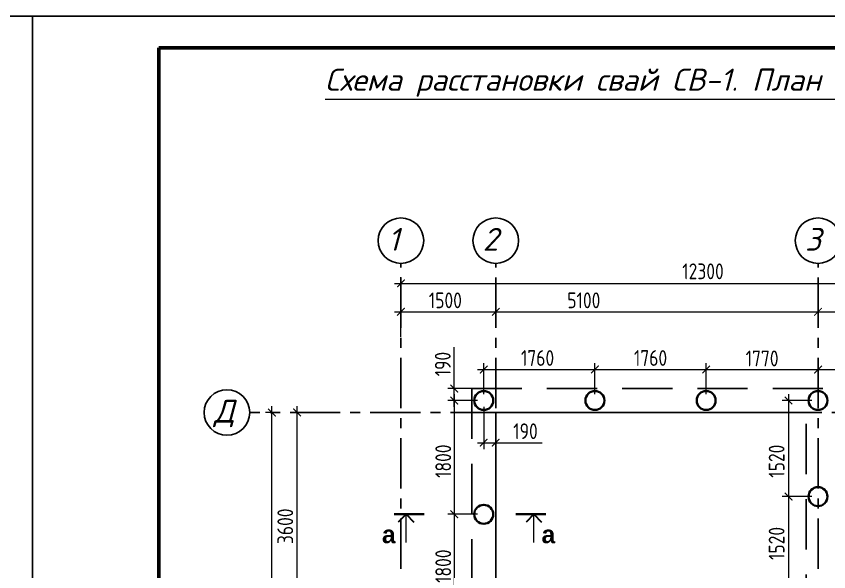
# Model space of a CAD drawing. Extents: x -12289450 to -10763036, y -7834513 to -6150123.
# Drawn here: x -11225289 to -11212431, y -7813600 to -7804813 of the extents above; entities that cross this region are included whole.
import ezdxf

# ---------------------------------------------------------------- set-up
doc = ezdxf.new("R2010")
doc.units = 0
doc.header["$LTSCALE"] = 25
doc.header["$PDMODE"] = 35
doc.linetypes.add('CENTER', pattern=[50.8, 31.75, -6.35, 6.35, -6.35])
doc.linetypes.add('HIDDEN2', pattern=[4.7625, 3.175, -1.5875])
doc.layers.get('DefPoints').update_dxf_attribs({"color": 10, "lineweight": 30})
for name, color, linetype in [('001-ПЕРЕГОРОДКИ', 5, 'Continuous'), ('005-РАЗМЕРЫ', 252, 'Continuous'), ('014-ОСИ', 251, 'CENTER'), ('Annotation - Text', 7, 'Continuous'), ('Текст', 7, 'Continuous')]:
    doc.layers.add(name, color=color, linetype=linetype)
for name, color, linetype, lineweight in [('СТЕНЫ', 5, 'Continuous', 40), ('Текст AMS', 7, 'Continuous', 9), ('фундаменты', 52, 'Continuous', 35)]:
    doc.layers.add(name, color=color, linetype=linetype, lineweight=lineweight)
doc.styles.add('gismo', font='isocpeui.ttf')
doc.styles.add('GOST 2.304', font='cs_gost2304.shx')
doc.styles.add('Isocpeur', font='isocpeui.ttf')
doc.styles.add('СГЕНЕРИР_СТИЛЬ_1', font='arialbd.ttf')
doc.dimstyles.new('1', dxfattribs={"dimscale": 100, "dimtxt": 2.5, "dimasz": 1.2, "dimexe": 1, "dimexo": 1, "dimgap": 0.5, "dimtad": 1, "dimdec": 0, "dimzin": 0, "dimdsep": 46, "dimtxsty": 'GOST 2.304', "dimblk": 'ARCHTICK', "dimcen": 0.09, "dimdle": 1, "dimclrd": 256, "dimclre": 256, "dimclrt": 7, "dimadec": 0, "dimazin": 0, "dimtfac": 1, "dimtdec": 0, "dimtmove": 0, "dimatfit": 3, "dimldrblk": 'ARCHTICK', "dimfxl": 0, "dimtolj": 1, "dimtzin": 0, "dimlwd": 5, "dimlwe": 5, "dimarcsym": 0})

# ---------------------------------------------------------------- blocks, each defined once
blk = doc.blocks.new('_ArchTick')
at = {"color": 0, "linetype": 'ByBlock', "const_width": 0.15}
blk.add_lwpolyline([(-0.5, -0.5), (0.5, 0.5)], dxfattribs=at)
blk = doc.blocks.new('*D1330')
at = {"layer": '005-РАЗМЕРЫ', "lineweight": 5, "transparency": 16777216}
for p, q in [((-11217701, -7809557), (-11217701, -7809388)), ((-11212601, -7809557), (-11212601, -7809388)), ((-11217801, -7809488), (-11212501, -7809488))]:
    blk.add_line(p, q, dxfattribs=at)
at = {"layer": 'DefPoints', "color": 0, "transparency": 16777216}
for p in [(-11212601, -7809488), (-11217701, -7809657), (-11212601, -7809657)]:
    blk.add_point(p, dxfattribs=at)
at = {"layer": '005-РАЗМЕРЫ', "lineweight": 5, "transparency": 16777216, "xscale": 120, "yscale": 120, "zscale": 120, "rotation": 180}
blk.add_blockref('_ArchTick', (-11217701, -7809488), dxfattribs=at)
at = {"layer": '005-РАЗМЕРЫ', "lineweight": 5, "transparency": 16777216, "xscale": 120, "yscale": 120, "zscale": 120}
blk.add_blockref('_ArchTick', (-11212601, -7809488), dxfattribs=at)
at = {"layer": '005-РАЗМЕРЫ', "color": 7, "transparency": 16777216, "insert": (-11216307, -7809307), "char_height": 250, "attachment_point": 5, "style": 'GOST 2.304'}
blk.add_mtext('\\A1;5100', dxfattribs=at)
blk = doc.blocks.new('*D1331')
at = {"layer": '005-РАЗМЕРЫ', "lineweight": 5, "transparency": 16777216}
for p, q in [((-11219201, -7809884), (-11219201, -7808938)), ((-11206901, -7809695), (-11206901, -7808938)), ((-11219301, -7809038), (-11206801, -7809038))]:
    blk.add_line(p, q, dxfattribs=at)
at = {"layer": 'DefPoints', "color": 0, "transparency": 16777216}
for p in [(-11206901, -7809038), (-11206901, -7809795), (-11219201, -7809984)]:
    blk.add_point(p, dxfattribs=at)
at = {"layer": '005-РАЗМЕРЫ', "lineweight": 5, "transparency": 16777216, "xscale": 120, "yscale": 120, "zscale": 120, "rotation": 180}
blk.add_blockref('_ArchTick', (-11219201, -7809038), dxfattribs=at)
at = {"layer": '005-РАЗМЕРЫ', "lineweight": 5, "transparency": 16777216, "xscale": 120, "yscale": 120, "zscale": 120}
blk.add_blockref('_ArchTick', (-11206901, -7809038), dxfattribs=at)
at = {"layer": '005-РАЗМЕРЫ', "color": 7, "transparency": 16777216, "insert": (-11214421, -7808848), "char_height": 250, "attachment_point": 5, "style": 'GOST 2.304'}
blk.add_mtext('\\A1;12300', dxfattribs=at)
blk = doc.blocks.new('*D1332')
at = {"layer": '005-РАЗМЕРЫ', "lineweight": 5, "transparency": 16777216}
for p, q in [((-11219201, -7809557), (-11219201, -7809388)), ((-11217701, -7809557), (-11217701, -7809388)), ((-11219301, -7809488), (-11217601, -7809488))]:
    blk.add_line(p, q, dxfattribs=at)
at = {"layer": 'DefPoints', "color": 0, "transparency": 16777216}
for p in [(-11217701, -7809488), (-11219201, -7809657), (-11217701, -7809657)]:
    blk.add_point(p, dxfattribs=at)
at = {"layer": '005-РАЗМЕРЫ', "lineweight": 5, "transparency": 16777216, "xscale": 120, "yscale": 120, "zscale": 120, "rotation": 180}
blk.add_blockref('_ArchTick', (-11219201, -7809488), dxfattribs=at)
at = {"layer": '005-РАЗМЕРЫ', "lineweight": 5, "transparency": 16777216, "xscale": 120, "yscale": 120, "zscale": 120}
blk.add_blockref('_ArchTick', (-11217701, -7809488), dxfattribs=at)
at = {"layer": '005-РАЗМЕРЫ', "color": 7, "transparency": 16777216, "insert": (-11218498, -7809307), "char_height": 250, "attachment_point": 5, "style": 'GOST 2.304'}
blk.add_mtext('\\A1;1500', dxfattribs=at)
blk = doc.blocks.new('*D1333')
at = {"layer": '005-РАЗМЕРЫ', "lineweight": 5, "transparency": 16777216}
for p, q in [((-11212601, -7809557), (-11212601, -7809388)), ((-11208401, -7809557), (-11208401, -7809388)), ((-11212701, -7809488), (-11208301, -7809488))]:
    blk.add_line(p, q, dxfattribs=at)
at = {"layer": 'DefPoints', "color": 0, "transparency": 16777216}
for p in [(-11208401, -7809488), (-11212601, -7809657), (-11208401, -7809657)]:
    blk.add_point(p, dxfattribs=at)
at = {"layer": '005-РАЗМЕРЫ', "lineweight": 5, "transparency": 16777216, "xscale": 120, "yscale": 120, "zscale": 120, "rotation": 180}
blk.add_blockref('_ArchTick', (-11212601, -7809488), dxfattribs=at)
at = {"layer": '005-РАЗМЕРЫ', "lineweight": 5, "transparency": 16777216, "xscale": 120, "yscale": 120, "zscale": 120}
blk.add_blockref('_ArchTick', (-11208401, -7809488), dxfattribs=at)
at = {"layer": '005-РАЗМЕРЫ', "color": 7, "transparency": 16777216, "insert": (-11210597, -7809303), "char_height": 250, "attachment_point": 5, "style": 'GOST 2.304'}
blk.add_mtext('\\A1;4200', dxfattribs=at)
blk = doc.blocks.new('*D1336')
at = {"layer": '005-РАЗМЕРЫ', "lineweight": 5, "transparency": 16777216}
for p, q in [((-11221214, -7811081), (-11221342, -7811081)), ((-11221242, -7821681), (-11221242, -7810981)), ((-11221267, -7821581), (-11221342, -7821581))]:
    blk.add_line(p, q, dxfattribs=at)
at = {"layer": 'DefPoints', "color": 0, "transparency": 16777216}
for p in [(-11221242, -7811081), (-11221114, -7811081), (-11221167, -7821581)]:
    blk.add_point(p, dxfattribs=at)
at = {"layer": '005-РАЗМЕРЫ', "lineweight": 5, "transparency": 16777216, "xscale": 120, "yscale": 120, "zscale": 120}
for p, rotation in [((-11221242, -7811081), 90), ((-11221242, -7821581), 270)]:
    blk.add_blockref('_ArchTick', p, dxfattribs=dict(at, rotation=rotation))
at = {"layer": '005-РАЗМЕРЫ', "color": 7, "transparency": 16777216, "insert": (-11221422, -7817938), "char_height": 250, "attachment_point": 5, "rotation": 90, "style": 'GOST 2.304'}
blk.add_mtext('\\A1;10500', dxfattribs=at)
blk = doc.blocks.new('*D1338')
at = {"layer": '005-РАЗМЕРЫ', "lineweight": 5, "transparency": 16777216}
for p, q in [((-11220745, -7811081), (-11220945, -7811081)), ((-11220845, -7814781), (-11220845, -7810981)), ((-11220794, -7814681), (-11220945, -7814681))]:
    blk.add_line(p, q, dxfattribs=at)
at = {"layer": 'DefPoints', "color": 0, "transparency": 16777216}
for p in [(-11220845, -7811081), (-11220645, -7811081), (-11220694, -7814681)]:
    blk.add_point(p, dxfattribs=at)
at = {"layer": '005-РАЗМЕРЫ', "lineweight": 5, "transparency": 16777216, "xscale": 120, "yscale": 120, "zscale": 120}
for p, rotation in [((-11220845, -7811081), 90), ((-11220845, -7814681), 270)]:
    blk.add_blockref('_ArchTick', p, dxfattribs=dict(at, rotation=rotation))
at = {"layer": '005-РАЗМЕРЫ', "color": 7, "transparency": 16777216, "insert": (-11221032, -7812881), "char_height": 250, "attachment_point": 5, "rotation": 90, "style": 'GOST 2.304'}
blk.add_mtext('\\A1;3600', dxfattribs=at)
blk = doc.blocks.new('*D1357')
at = {"layer": '005-РАЗМЕРЫ', "lineweight": 5, "transparency": 16777216}
for p, q in [((-11218357, -7812591), (-11218357, -7814591)), ((-11217991, -7812691), (-11218457, -7812691)), ((-11217991, -7814491), (-11218457, -7814491))]:
    blk.add_line(p, q, dxfattribs=at)
at = {"layer": 'DefPoints', "color": 0, "transparency": 16777216}
for p in [(-11217891, -7812691), (-11218357, -7814491), (-11217891, -7814491)]:
    blk.add_point(p, dxfattribs=at)
at = {"layer": '005-РАЗМЕРЫ', "lineweight": 5, "transparency": 16777216, "xscale": 120, "yscale": 120, "zscale": 120}
for p, rotation in [((-11218357, -7812691), 90), ((-11218357, -7814491), 270)]:
    blk.add_blockref('_ArchTick', p, dxfattribs=dict(at, rotation=rotation))
at = {"layer": '005-РАЗМЕРЫ', "color": 7, "transparency": 16777216, "insert": (-11218532, -7813512), "char_height": 250, "attachment_point": 5, "rotation": 90, "style": 'GOST 2.304'}
blk.add_mtext('\\A1;1800', dxfattribs=at)
blk = doc.blocks.new('*D1358')
at = {"layer": '005-РАЗМЕРЫ', "lineweight": 5, "transparency": 16777216}
for p, q in [((-11218357, -7810791), (-11218357, -7812791)), ((-11217991, -7810891), (-11218457, -7810891)), ((-11217991, -7812691), (-11218457, -7812691))]:
    blk.add_line(p, q, dxfattribs=at)
at = {"layer": 'DefPoints', "color": 0, "transparency": 16777216}
for p in [(-11217891, -7810891), (-11218357, -7812691), (-11217891, -7812691)]:
    blk.add_point(p, dxfattribs=at)
at = {"layer": '005-РАЗМЕРЫ', "lineweight": 5, "transparency": 16777216, "xscale": 120, "yscale": 120, "zscale": 120}
for p, rotation in [((-11218357, -7810891), 90), ((-11218357, -7812691), 270)]:
    blk.add_blockref('_ArchTick', p, dxfattribs=dict(at, rotation=rotation))
at = {"layer": '005-РАЗМЕРЫ', "color": 7, "transparency": 16777216, "insert": (-11218532, -7811851), "char_height": 250, "attachment_point": 5, "rotation": 90, "style": 'GOST 2.304'}
blk.add_mtext('\\A1;1800', dxfattribs=at)
blk = doc.blocks.new('*D1359')
at = {"layer": '005-РАЗМЕРЫ', "lineweight": 5, "transparency": 16777216}
for p, q in [((-11218357, -7810701), (-11218357, -7810050)), ((-11218000, -7810701), (-11218457, -7810701)), ((-11218357, -7810991), (-11218357, -7810701)), ((-11218000, -7810891), (-11218457, -7810891))]:
    blk.add_line(p, q, dxfattribs=at)
at = {"layer": 'DefPoints', "color": 0, "transparency": 16777216}
for p in [(-11218357, -7810701), (-11217900, -7810701), (-11217900, -7810891)]:
    blk.add_point(p, dxfattribs=at)
at = {"layer": '005-РАЗМЕРЫ', "lineweight": 5, "transparency": 16777216, "xscale": 120, "yscale": 120, "zscale": 120}
for p, rotation in [((-11218357, -7810701), 90), ((-11218357, -7810891), 270)]:
    blk.add_blockref('_ArchTick', p, dxfattribs=dict(at, rotation=rotation))
at = {"layer": '005-РАЗМЕРЫ', "color": 7, "transparency": 16777216, "insert": (-11218539, -7810315), "char_height": 250, "attachment_point": 5, "rotation": 90, "style": 'GOST 2.304'}
blk.add_mtext('\\A1;190', dxfattribs=at)
blk = doc.blocks.new('*D1360')
at = {"layer": '005-РАЗМЕРЫ', "lineweight": 5, "transparency": 16777216}
for p, q in [((-11217891, -7810791), (-11217891, -7810301)), ((-11216131, -7810791), (-11216131, -7810301)), ((-11217991, -7810401), (-11216031, -7810401))]:
    blk.add_line(p, q, dxfattribs=at)
at = {"layer": 'DefPoints', "color": 0, "transparency": 16777216}
for p in [(-11216131, -7810401), (-11217891, -7810891), (-11216131, -7810891)]:
    blk.add_point(p, dxfattribs=at)
at = {"layer": '005-РАЗМЕРЫ', "lineweight": 5, "transparency": 16777216, "xscale": 120, "yscale": 120, "zscale": 120, "rotation": 180}
blk.add_blockref('_ArchTick', (-11217891, -7810401), dxfattribs=at)
at = {"layer": '005-РАЗМЕРЫ', "lineweight": 5, "transparency": 16777216, "xscale": 120, "yscale": 120, "zscale": 120}
blk.add_blockref('_ArchTick', (-11216131, -7810401), dxfattribs=at)
at = {"layer": '005-РАЗМЕРЫ', "color": 7, "transparency": 16777216, "insert": (-11217039, -7810219), "char_height": 250, "attachment_point": 5, "style": 'GOST 2.304'}
blk.add_mtext('\\A1;1760', dxfattribs=at)
blk = doc.blocks.new('*D1361')
at = {"layer": '005-РАЗМЕРЫ', "lineweight": 5, "transparency": 16777216}
for p, q in [((-11216131, -7810791), (-11216131, -7810301)), ((-11214371, -7810791), (-11214371, -7810301)), ((-11216231, -7810401), (-11214271, -7810401))]:
    blk.add_line(p, q, dxfattribs=at)
at = {"layer": 'DefPoints', "color": 0, "transparency": 16777216}
for p in [(-11214371, -7810401), (-11216131, -7810891), (-11214371, -7810891)]:
    blk.add_point(p, dxfattribs=at)
at = {"layer": '005-РАЗМЕРЫ', "lineweight": 5, "transparency": 16777216, "xscale": 120, "yscale": 120, "zscale": 120, "rotation": 180}
blk.add_blockref('_ArchTick', (-11216131, -7810401), dxfattribs=at)
at = {"layer": '005-РАЗМЕРЫ', "lineweight": 5, "transparency": 16777216, "xscale": 120, "yscale": 120, "zscale": 120}
blk.add_blockref('_ArchTick', (-11214371, -7810401), dxfattribs=at)
at = {"layer": '005-РАЗМЕРЫ', "color": 7, "transparency": 16777216, "insert": (-11215251, -7810219), "char_height": 250, "attachment_point": 5, "style": 'GOST 2.304'}
blk.add_mtext('\\A1;1760', dxfattribs=at)
blk = doc.blocks.new('*D1362')
at = {"layer": '005-РАЗМЕРЫ', "lineweight": 5, "transparency": 16777216}
for p, q in [((-11214371, -7810791), (-11214371, -7810301)), ((-11212601, -7810791), (-11212601, -7810301)), ((-11214471, -7810401), (-11212501, -7810401))]:
    blk.add_line(p, q, dxfattribs=at)
at = {"layer": 'DefPoints', "color": 0, "transparency": 16777216}
for p in [(-11212601, -7810401), (-11214371, -7810891), (-11212601, -7810891)]:
    blk.add_point(p, dxfattribs=at)
at = {"layer": '005-РАЗМЕРЫ', "lineweight": 5, "transparency": 16777216, "xscale": 120, "yscale": 120, "zscale": 120, "rotation": 180}
blk.add_blockref('_ArchTick', (-11214371, -7810401), dxfattribs=at)
at = {"layer": '005-РАЗМЕРЫ', "lineweight": 5, "transparency": 16777216, "xscale": 120, "yscale": 120, "zscale": 120}
blk.add_blockref('_ArchTick', (-11212601, -7810401), dxfattribs=at)
at = {"layer": '005-РАЗМЕРЫ', "color": 7, "transparency": 16777216, "insert": (-11213486, -7810226), "char_height": 250, "attachment_point": 5, "style": 'GOST 2.304'}
blk.add_mtext('\\A1;1770', dxfattribs=at)
blk = doc.blocks.new('*D1363')
at = {"layer": '005-РАЗМЕРЫ', "lineweight": 5, "transparency": 16777216}
for p, q in [((-11212601, -7810791), (-11212601, -7810301)), ((-11211131, -7810791), (-11211131, -7810301)), ((-11212701, -7810401), (-11211031, -7810401))]:
    blk.add_line(p, q, dxfattribs=at)
at = {"layer": 'DefPoints', "color": 0, "transparency": 16777216}
for p in [(-11211131, -7810401), (-11212601, -7810891), (-11211131, -7810891)]:
    blk.add_point(p, dxfattribs=at)
at = {"layer": '005-РАЗМЕРЫ', "lineweight": 5, "transparency": 16777216, "xscale": 120, "yscale": 120, "zscale": 120, "rotation": 180}
blk.add_blockref('_ArchTick', (-11212601, -7810401), dxfattribs=at)
at = {"layer": '005-РАЗМЕРЫ', "lineweight": 5, "transparency": 16777216, "xscale": 120, "yscale": 120, "zscale": 120}
blk.add_blockref('_ArchTick', (-11211131, -7810401), dxfattribs=at)
at = {"layer": '005-РАЗМЕРЫ', "color": 7, "transparency": 16777216, "insert": (-11211866, -7810226), "char_height": 250, "attachment_point": 5, "style": 'GOST 2.304'}
blk.add_mtext('\\A1;1470', dxfattribs=at)
blk = doc.blocks.new('*D1368')
at = {"layer": '005-РАЗМЕРЫ', "lineweight": 5, "transparency": 16777216}
for p, q in [((-11217891, -7810991), (-11217891, -7811659)), ((-11217701, -7811181), (-11217701, -7811659)), ((-11217991, -7811559), (-11217701, -7811559)), ((-11217701, -7811559), (-11216964, -7811559))]:
    blk.add_line(p, q, dxfattribs=at)
at = {"layer": 'DefPoints', "color": 0, "transparency": 16777216}
for p in [(-11217891, -7810891), (-11217701, -7811081), (-11217701, -7811559)]:
    blk.add_point(p, dxfattribs=at)
at = {"layer": '005-РАЗМЕРЫ', "lineweight": 5, "transparency": 16777216, "xscale": 120, "yscale": 120, "zscale": 120, "rotation": 180}
blk.add_blockref('_ArchTick', (-11217891, -7811559), dxfattribs=at)
at = {"layer": '005-РАЗМЕРЫ', "lineweight": 5, "transparency": 16777216, "xscale": 120, "yscale": 120, "zscale": 120}
blk.add_blockref('_ArchTick', (-11217701, -7811559), dxfattribs=at)
at = {"layer": '005-РАЗМЕРЫ', "color": 7, "transparency": 16777216, "insert": (-11217230, -7811377), "char_height": 250, "attachment_point": 5, "style": 'GOST 2.304'}
blk.add_mtext('\\A1;190', dxfattribs=at)
blk = doc.blocks.new('*D1369')
at = {"layer": '005-РАЗМЕРЫ', "lineweight": 5, "transparency": 16777216}
for p, q in [((-11213067, -7812311), (-11213067, -7814031)), ((-11212701, -7812411), (-11213167, -7812411)), ((-11212701, -7813931), (-11213167, -7813931))]:
    blk.add_line(p, q, dxfattribs=at)
at = {"layer": 'DefPoints', "color": 0, "transparency": 16777216}
for p in [(-11212601, -7812411), (-11213067, -7813931), (-11212601, -7813931)]:
    blk.add_point(p, dxfattribs=at)
at = {"layer": '005-РАЗМЕРЫ', "lineweight": 5, "transparency": 16777216, "xscale": 120, "yscale": 120, "zscale": 120}
for p, rotation in [((-11213067, -7812411), 90), ((-11213067, -7813931), 270)]:
    blk.add_blockref('_ArchTick', p, dxfattribs=dict(at, rotation=rotation))
at = {"layer": '005-РАЗМЕРЫ', "color": 7, "transparency": 16777216, "insert": (-11213256, -7813152), "char_height": 250, "attachment_point": 5, "rotation": 90, "style": 'GOST 2.304'}
blk.add_mtext('\\A1;1520', dxfattribs=at)
blk = doc.blocks.new('*D1370')
at = {"layer": '005-РАЗМЕРЫ', "lineweight": 5, "transparency": 16777216}
for p, q in [((-11213067, -7810791), (-11213067, -7812511)), ((-11212701, -7810891), (-11213167, -7810891)), ((-11212701, -7812411), (-11213167, -7812411))]:
    blk.add_line(p, q, dxfattribs=at)
at = {"layer": 'DefPoints', "color": 0, "transparency": 16777216}
for p in [(-11212601, -7810891), (-11213067, -7812411), (-11212601, -7812411)]:
    blk.add_point(p, dxfattribs=at)
at = {"layer": '005-РАЗМЕРЫ', "lineweight": 5, "transparency": 16777216, "xscale": 120, "yscale": 120, "zscale": 120}
for p, rotation in [((-11213067, -7810891), 90), ((-11213067, -7812411), 270)]:
    blk.add_blockref('_ArchTick', p, dxfattribs=dict(at, rotation=rotation))
at = {"layer": '005-РАЗМЕРЫ', "color": 7, "transparency": 16777216, "insert": (-11213256, -7811851), "char_height": 250, "attachment_point": 5, "rotation": 90, "style": 'GOST 2.304'}
blk.add_mtext('\\A1;1520', dxfattribs=at)

msp = doc.modelspace()

# ---------------------------------------------------------------- linework, layer by layer
at = {"linetype": 'Continuous', "lineweight": 25, "ltscale": 75, "extrusion": (0, 1, 0), "elevation": -7804813.4}
for points in [[(11225034.2, 0), (11267034, 0)], [(11183034.5, 0), (11225034.2, 0)]]:
    msp.add_lwpolyline(points, dxfattribs=at)
at = {"linetype": 'Continuous', "lineweight": 25, "ltscale": 75, "extrusion": (1, 0, 0), "elevation": -11225034.2}
msp.add_lwpolyline([(-7834505.2, 0), (-7804813.4, 0)], dxfattribs=at)
at = {"linetype": 'Continuous', "lineweight": 60, "ltscale": 75, "extrusion": (0, 1, 0), "elevation": -7805313.3}
msp.add_lwpolyline([(11183543.7, 0), (11223032.7, 0)], dxfattribs=at)
at = {"linetype": 'Continuous', "lineweight": 60, "ltscale": 75, "extrusion": (1, 0, 0), "elevation": -11223032.7}
msp.add_lwpolyline([(-7805313.3, 0), (-7834005.3, 0)], dxfattribs=at)
at = {"layer": '001-ПЕРЕГОРОДКИ', "lineweight": 35, "ltscale": 100}
for points in [[(-11219308.7, -7812690.8), (-11218834, -7812690.8)], [(-11216908.8, -7812690.8), (-11217383.5, -7812690.8)]]:
    msp.add_lwpolyline(points, dxfattribs=at)
at = {"layer": '001-ПЕРЕГОРОДКИ', "lineweight": 18, "ltscale": 100}
for points in [[(-11219119.7, -7813134.6), (-11219119.7, -7812690.8)], [(-11219119.7, -7813134.6), (-11219119.7, -7812690.8)], [(-11217097.9, -7813134.6), (-11217097.9, -7812690.8)], [(-11217097.9, -7813134.6), (-11217097.9, -7812690.8)]]:
    msp.add_lwpolyline(points, dxfattribs=at)
at = {"layer": '014-ОСИ'}
for points in [[(-11219201.1, -7822441.1), (-11219201.1, -7808722.5)], [(-11217701.1, -7822441.1), (-11217701.1, -7808722.5)], [(-11212601.1, -7822441.1), (-11212601.1, -7808722.5)], [(-11210001.9, -7811081.1), (-11221594.7, -7811081.1)]]:
    msp.add_lwpolyline(points, dxfattribs=at)
at = {"layer": 'СТЕНЫ', "color": 4, "linetype": 'HIDDEN2', "lineweight": 25, "ltscale": 10}
msp.add_line((-11218081.1, -7810701.1), (-11206521.1, -7810701.1), dxfattribs=at)
for points in [[(-11218081.1, -7810701.1), (-11218081.1, -7814301.1)], [(-11217701.1, -7811081.1), (-11217701.1, -7814681.1)], [(-11217701.1, -7811081.1), (-11212791.1, -7811081.1)], [(-11212791.1, -7821581.1), (-11212791.1, -7811081.1)]]:
    msp.add_lwpolyline(points, dxfattribs=at)
at = {"layer": 'СТЕНЫ', "color": 5, "lineweight": 30}
for points in [[(-11219119.7, -7812690.8), (-11219243, -7812814.2)], [(-11219119.7, -7812690.8), (-11218996.3, -7812814.2)], [(-11217097.9, -7812690.8), (-11217221.2, -7812814.2)], [(-11217097.9, -7812690.8), (-11216974.5, -7812814.2)]]:
    msp.add_lwpolyline(points, dxfattribs=at)
at = {"layer": 'Текст'}
for centre in [(-11219201.1, -7808362.5), (-11217701.1, -7808362.5), (-11212601.1, -7808362.5), (-11221954.7, -7811081.1)]:
    msp.add_circle(centre, 360, dxfattribs=at)
at = {"layer": 'Текст AMS', "linetype": 'Continuous', "lineweight": 5, "ltscale": 75}
msp.add_lwpolyline([(-11220402.9, -7806125.2), (-11208435.2, -7806125.2)], dxfattribs=at)
at = {"layer": 'фундаменты', "ltscale": 0.25}
for centre in [(-11217891.1, -7810891.1), (-11216131.1, -7810891.1), (-11214371.1, -7810891.1), (-11212601.1, -7810891.1), (-11212601.1, -7812411.1), (-11217891.1, -7812691.1)]:
    msp.add_circle(centre, 150, dxfattribs=at)

# ---------------------------------------------------------------- texts
at = {"layer": 'Annotation - Text', "color": 0, "lineweight": 25, "style": 'gismo'}
msp.add_text('Схема расстановки свай СВ-1. План на отм. -0.700. ', height=350, dxfattribs=at).set_placement((-11220403.8, -7805992))
at = {"layer": 'Annotation - Text', "color": 7, "linetype": 'Continuous', "lineweight": 0, "char_height": 280, "attachment_point": 2, "style": 'СГЕНЕРИР_СТИЛЬ_1'}
for insert in [(-11219393.3, -7812868.5), (-11216867.5, -7812868.5)]:
    msp.add_mtext('a', dxfattribs=dict(at, insert=insert))
at = {"layer": 'Текст', "style": 'Isocpeur'}
for s, p in [('1', (-11219406.4, -7808521.2)), ('2', (-11217906.4, -7808521.2)), ('3', (-11212806.4, -7808521.2)), ('Д', (-11222160, -7811239.9))]:
    msp.add_text(s, height=360, dxfattribs=at).set_placement(p)

# ---------------------------------------------------------------- dimensions: what is measured, and where the dimension line sits
at = {"layer": '005-РАЗМЕРЫ'}
for base, p1, p2, picture, middle in [((-11206901.1, -7809038.1), (-11219201.1, -7809984.3), (-11206901.1, -7809795.1), '*D1331', (-11214420.7, -7809038.1)), ((-11217701.1, -7809487.5), (-11219201.1, -7809656.7), (-11217701.1, -7809656.7), '*D1332', (-11218498.4, -7809487.5)), ((-11212601.1, -7809487.5), (-11217701.1, -7809656.7), (-11212601.1, -7809656.7), '*D1330', (-11216307.4, -7809487.5)), ((-11208401.1, -7809487.5), (-11212601.1, -7809656.7), (-11208401.1, -7809656.7), '*D1333', (-11210597, -7809487.5)), ((-11216131.1, -7810401.5), (-11217891.1, -7810891.1), (-11216131.1, -7810891.1), '*D1360', (-11217039.2, -7810401.5)), ((-11217701.1, -7811559.3), (-11217891.1, -7810891.1), (-11217701.1, -7811081.1), '*D1368', (-11217229.8, -7811559.3))]:
    dim = msp.add_linear_dim(base=base, p1=p1, p2=p2, dimstyle='1', dxfattribs=at)
    dim.commit()
    dim.dimension.update_dxf_attribs({"geometry": picture, "text_midpoint": middle, "dimtype": 160})
for base, p1, p2, picture, middle in [((-11218356.6, -7810701.1), (-11217900, -7810891.1), (-11217900, -7810701.1), '*D1359', (-11218356.6, -7810315.5)), ((-11218356.6, -7812691.1), (-11217891.1, -7810891.1), (-11217891.1, -7812691.1), '*D1358', (-11218356.6, -7811851)), ((-11213066.6, -7812411.1), (-11212601.1, -7810891.1), (-11212601.1, -7812411.1), '*D1370', (-11213066.6, -7811851)), ((-11221241.8, -7811081.1), (-11221166.7, -7821581.1), (-11221114.5, -7811081.1), '*D1336', (-11221241.8, -7817937.8)), ((-11213066.6, -7813931.1), (-11212601.1, -7812411.1), (-11212601.1, -7813931.1), '*D1369', (-11213066.6, -7813151.6)), ((-11218356.6, -7814491.1), (-11217891.1, -7812691.1), (-11217891.1, -7814491.1), '*D1357', (-11218356.6, -7813512.2))]:
    dim = msp.add_linear_dim(base=base, p1=p1, p2=p2, angle=90, dimstyle='1', dxfattribs=at)
    dim.commit()
    dim.dimension.update_dxf_attribs({"geometry": picture, "text_midpoint": middle, "dimtype": 160})
for base, p1, p2, picture, middle in [((-11214371.1, -7810401.5), (-11216131.1, -7810891.1), (-11214371.1, -7810891.1), '*D1361', (-11215251.1, -7810219.2)), ((-11212601.1, -7810401.5), (-11214371.1, -7810891.1), (-11212601.1, -7810891.1), '*D1362', (-11213486.1, -7810226.5)), ((-11211131.1, -7810401.5), (-11212601.1, -7810891.1), (-11211131.1, -7810891.1), '*D1363', (-11211866.1, -7810226.5))]:
    dim = msp.add_linear_dim(base=base, p1=p1, p2=p2, dimstyle='1', dxfattribs=at)
    dim.commit()
    dim.dimension.update_dxf_attribs({"geometry": picture, "text_midpoint": middle})
dim = msp.add_linear_dim(base=(-11220844.6, -7811081.1), p1=(-11220693.6, -7814681.1), p2=(-11220644.5, -7811081.1), angle=90, dimstyle='1', dxfattribs=at)
dim.commit()
dim.dimension.update_dxf_attribs({"geometry": '*D1338', "text_midpoint": (-11221032.1, -7812881.1)})

doc.saveas('drawing.dxf')
